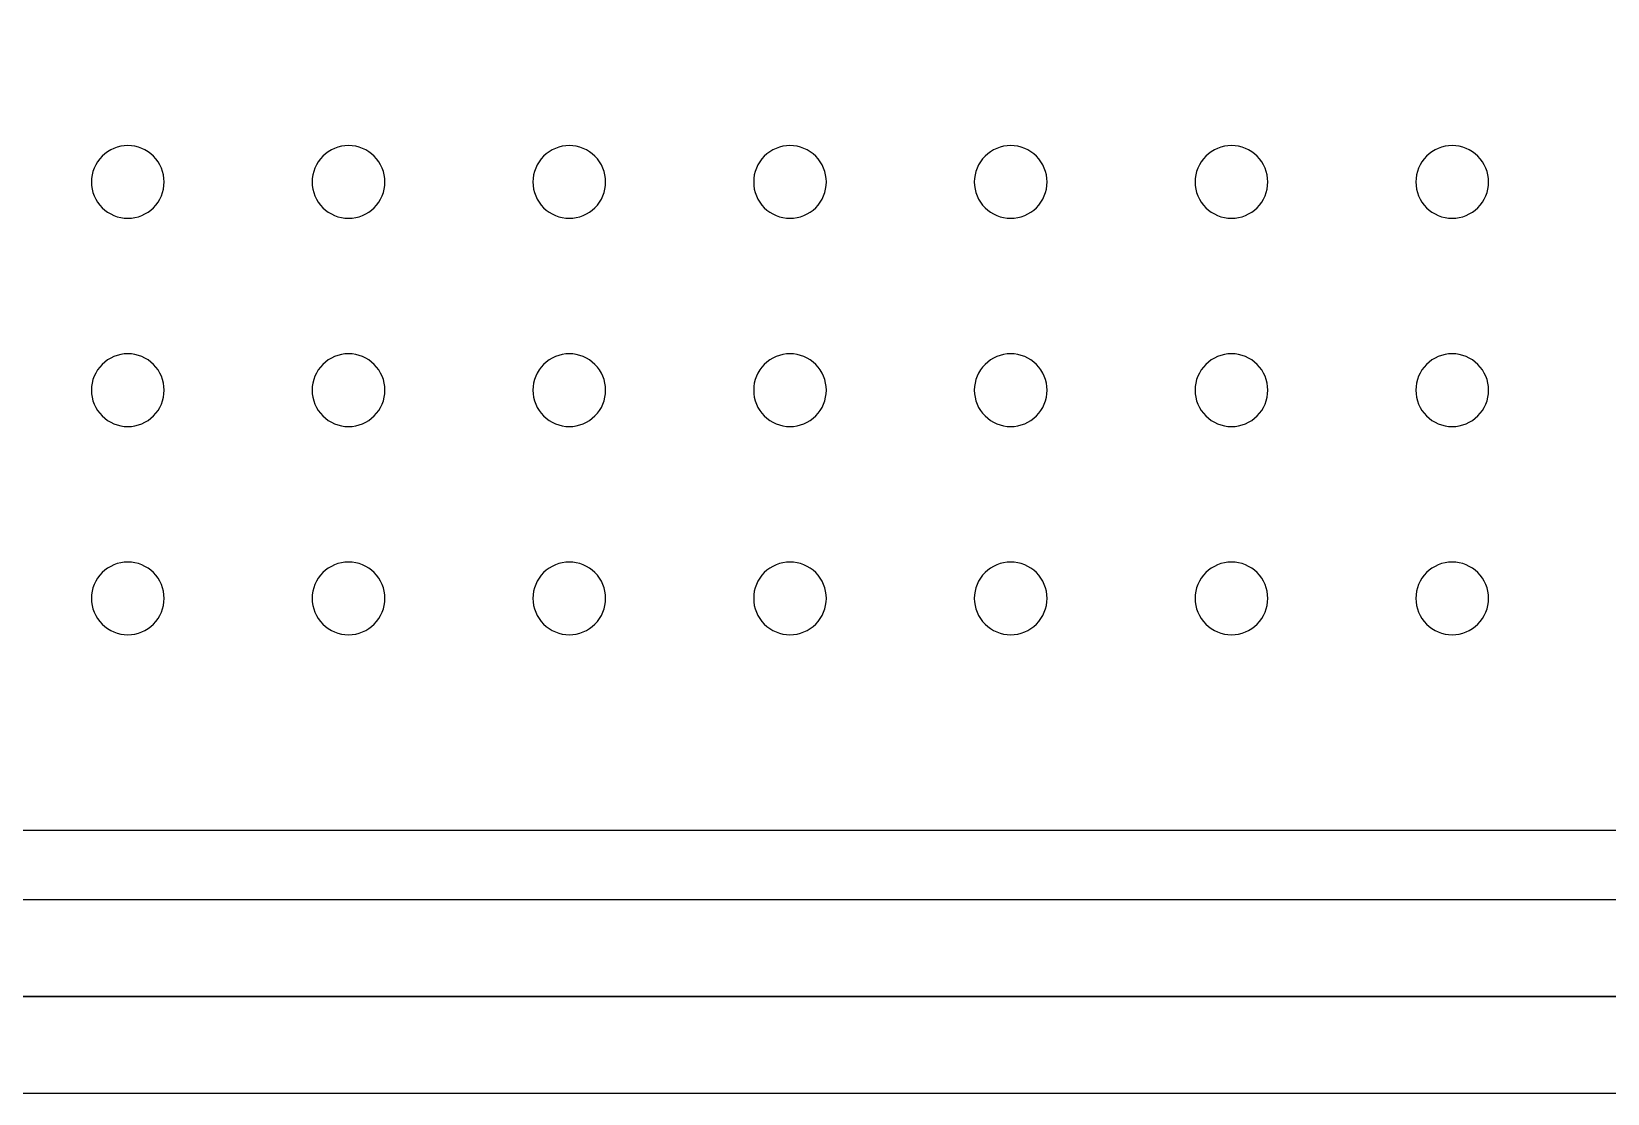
# Model space of a CAD drawing. Header units: millimetres. Extents: x -159872 to 386485, y -250577 to 158966.
# Drawn here: x 370450.8 to 370581.6, y 9769.8 to 9857.9 of the extents above; entities that cross this region are included whole.
import ezdxf

# ---------------------------------------------------------------- set-up
doc = ezdxf.new("R2010")
doc.units = ezdxf.units.MM
doc.layers.get('0').update_dxf_attribs({"lineweight": 25})
doc.layers.add('LDS-equipment-kitchen equipment', color=3, linetype='Continuous', lineweight=13)

# ---------------------------------------------------------------- blocks, each defined once
blk = doc.blocks.new('Group-324')
at = {"layer": 'LDS-equipment-kitchen equipment', "linetype": 'Continuous', "lineweight": 5, "extrusion": (0, 0, -1)}
blk.add_arc((-309675.71, 46653.2), 600.93, 192.83875, 259.24317, dxfattribs=at)
blk = doc.blocks.new('A$C41f9af21')
at = {"lineweight": 25}
for points in [[(240.07, 254.82, 0), (240.09, 254.52, 0), (240.13, 254.23, 0), (240.2, 253.94, 0), (240.3, 253.66, 0), (240.43, 253.39, 0), (240.58, 253.14, 0), (240.76, 252.9, 0), (240.96, 252.68, 0), (241.18, 252.48, 0), (241.41, 252.31, 0), (241.67, 252.16, 0), (241.93, 252.03, 0), (242.21, 251.93, 0), (242.5, 251.86, 0), (242.79, 251.81, 0), (243.09, 251.8, 0), (243.39, 251.81, 0), (243.68, 251.86, 0), (243.97, 251.93, 0), (244.24, 252.03, 0), (244.51, 252.16, 0), (244.77, 252.31, 0), (245, 252.48, 0), (245.22, 252.68, 0), (245.42, 252.9, 0), (245.6, 253.14, 0), (245.75, 253.39, 0), (245.88, 253.66, 0), (245.98, 253.94, 0), (246.05, 254.23, 0), (246.09, 254.52, 0), (246.11, 254.82, 0), (246.09, 255.11, 0), (246.05, 255.41, 0), (245.98, 255.69, 0), (245.88, 255.97, 0), (245.75, 256.24, 0), (245.6, 256.49, 0), (245.42, 256.73, 0), (245.22, 256.95, 0), (245, 257.15, 0), (244.77, 257.33, 0), (244.51, 257.48, 0), (244.24, 257.6, 0), (243.97, 257.7, 0), (243.68, 257.78, 0), (243.39, 257.82, 0), (243.09, 257.83, 0), (242.79, 257.82, 0), (242.5, 257.78, 0), (242.21, 257.7, 0), (241.93, 257.6, 0), (241.67, 257.48, 0), (241.41, 257.33, 0), (241.18, 257.15, 0), (240.96, 256.95, 0), (240.76, 256.73, 0), (240.58, 256.49, 0), (240.43, 256.24, 0), (240.3, 255.97, 0), (240.2, 255.69, 0), (240.13, 255.41, 0), (240.09, 255.11, 0), (240.07, 254.82, 0)], [(258.39, 254.82, 0), (258.4, 254.52, 0), (258.45, 254.23, 0), (258.52, 253.94, 0), (258.62, 253.66, 0), (258.75, 253.39, 0), (258.9, 253.14, 0), (259.08, 252.9, 0), (259.27, 252.68, 0), (259.49, 252.48, 0), (259.73, 252.31, 0), (259.99, 252.16, 0), (260.25, 252.03, 0), (260.53, 251.93, 0), (260.82, 251.86, 0), (261.11, 251.81, 0), (261.41, 251.8, 0), (261.7, 251.81, 0), (262, 251.86, 0), (262.28, 251.93, 0), (262.56, 252.03, 0), (262.83, 252.16, 0), (263.08, 252.31, 0), (263.32, 252.48, 0), (263.54, 252.68, 0), (263.74, 252.9, 0), (263.92, 253.14, 0), (264.07, 253.39, 0), (264.2, 253.66, 0), (264.3, 253.94, 0), (264.37, 254.23, 0), (264.41, 254.52, 0), (264.43, 254.82, 0), (264.41, 255.11, 0), (264.37, 255.41, 0), (264.3, 255.69, 0), (264.2, 255.97, 0), (264.07, 256.24, 0), (263.92, 256.49, 0), (263.74, 256.73, 0), (263.54, 256.95, 0), (263.32, 257.15, 0), (263.08, 257.33, 0), (262.83, 257.48, 0), (262.56, 257.6, 0), (262.28, 257.7, 0), (262, 257.78, 0), (261.7, 257.82, 0), (261.41, 257.83, 0), (261.11, 257.82, 0), (260.82, 257.78, 0), (260.53, 257.7, 0), (260.25, 257.6, 0), (259.99, 257.48, 0), (259.73, 257.33, 0), (259.49, 257.15, 0), (259.27, 256.95, 0), (259.08, 256.73, 0), (258.9, 256.49, 0), (258.75, 256.24, 0), (258.62, 255.97, 0), (258.52, 255.69, 0), (258.45, 255.41, 0), (258.4, 255.11, 0), (258.39, 254.82, 0)], [(276.71, 254.82, 0), (276.72, 254.52, 0), (276.77, 254.23, 0), (276.84, 253.94, 0), (276.94, 253.66, 0), (277.06, 253.39, 0), (277.22, 253.14, 0), (277.39, 252.9, 0), (277.59, 252.68, 0), (277.81, 252.48, 0), (278.05, 252.31, 0), (278.3, 252.16, 0), (278.57, 252.03, 0), (278.85, 251.93, 0), (279.14, 251.86, 0), (279.43, 251.81, 0), (279.73, 251.8, 0), (280.02, 251.81, 0), (280.31, 251.86, 0), (280.6, 251.93, 0), (280.88, 252.03, 0), (281.15, 252.16, 0), (281.4, 252.31, 0), (281.64, 252.48, 0), (281.86, 252.68, 0), (282.06, 252.9, 0), (282.24, 253.14, 0), (282.39, 253.39, 0), (282.51, 253.66, 0), (282.61, 253.94, 0), (282.69, 254.23, 0), (282.73, 254.52, 0), (282.74, 254.82, 0), (282.73, 255.11, 0), (282.69, 255.41, 0), (282.61, 255.69, 0), (282.51, 255.97, 0), (282.39, 256.24, 0), (282.24, 256.49, 0), (282.06, 256.73, 0), (281.86, 256.95, 0), (281.64, 257.15, 0), (281.4, 257.33, 0), (281.15, 257.48, 0), (280.88, 257.6, 0), (280.6, 257.7, 0), (280.31, 257.78, 0), (280.02, 257.82, 0), (279.73, 257.83, 0), (279.43, 257.82, 0), (279.14, 257.78, 0), (278.85, 257.7, 0), (278.57, 257.6, 0), (278.3, 257.48, 0), (278.05, 257.33, 0), (277.81, 257.15, 0), (277.59, 256.95, 0), (277.39, 256.73, 0), (277.22, 256.49, 0), (277.06, 256.24, 0), (276.94, 255.97, 0), (276.84, 255.69, 0), (276.77, 255.41, 0), (276.72, 255.11, 0), (276.71, 254.82, 0)], [(295.03, 254.82, 0), (295.04, 254.52, 0), (295.08, 254.23, 0), (295.16, 253.94, 0), (295.26, 253.66, 0), (295.38, 253.39, 0), (295.54, 253.14, 0), (295.71, 252.9, 0), (295.91, 252.68, 0), (296.13, 252.48, 0), (296.37, 252.31, 0), (296.62, 252.16, 0), (296.89, 252.03, 0), (297.17, 251.93, 0), (297.46, 251.86, 0), (297.75, 251.81, 0), (298.04, 251.8, 0), (298.34, 251.81, 0), (298.63, 251.86, 0), (298.92, 251.93, 0), (299.2, 252.03, 0), (299.47, 252.16, 0), (299.72, 252.31, 0), (299.96, 252.48, 0), (300.18, 252.68, 0), (300.38, 252.9, 0), (300.55, 253.14, 0), (300.71, 253.39, 0), (300.83, 253.66, 0), (300.93, 253.94, 0), (301, 254.23, 0), (301.05, 254.52, 0), (301.06, 254.82, 0), (301.05, 255.11, 0), (301, 255.41, 0), (300.93, 255.69, 0), (300.83, 255.97, 0), (300.71, 256.24, 0), (300.55, 256.49, 0), (300.38, 256.73, 0), (300.18, 256.95, 0), (299.96, 257.15, 0), (299.72, 257.33, 0), (299.47, 257.48, 0), (299.2, 257.6, 0), (298.92, 257.7, 0), (298.63, 257.78, 0), (298.34, 257.82, 0), (298.04, 257.83, 0), (297.75, 257.82, 0), (297.46, 257.78, 0), (297.17, 257.7, 0), (296.89, 257.6, 0), (296.62, 257.48, 0), (296.37, 257.33, 0), (296.13, 257.15, 0), (295.91, 256.95, 0), (295.71, 256.73, 0), (295.54, 256.49, 0), (295.38, 256.24, 0), (295.26, 255.97, 0), (295.16, 255.69, 0), (295.08, 255.41, 0), (295.04, 255.11, 0), (295.03, 254.82, 0)], [(313.34, 254.82, 0), (313.36, 254.52, 0), (313.4, 254.23, 0), (313.47, 253.94, 0), (313.57, 253.66, 0), (313.7, 253.39, 0), (313.85, 253.14, 0), (314.03, 252.9, 0), (314.23, 252.68, 0), (314.45, 252.48, 0), (314.69, 252.31, 0), (314.94, 252.16, 0), (315.21, 252.03, 0), (315.49, 251.93, 0), (315.77, 251.86, 0), (316.07, 251.81, 0), (316.36, 251.8, 0), (316.66, 251.81, 0), (316.95, 251.86, 0), (317.24, 251.93, 0), (317.52, 252.03, 0), (317.79, 252.16, 0), (318.04, 252.31, 0), (318.28, 252.48, 0), (318.5, 252.68, 0), (318.7, 252.9, 0), (318.87, 253.14, 0), (319.02, 253.39, 0), (319.15, 253.66, 0), (319.25, 253.94, 0), (319.32, 254.23, 0), (319.37, 254.52, 0), (319.38, 254.82, 0), (319.37, 255.11, 0), (319.32, 255.41, 0), (319.25, 255.69, 0), (319.15, 255.97, 0), (319.02, 256.24, 0), (318.87, 256.49, 0), (318.7, 256.73, 0), (318.5, 256.95, 0), (318.28, 257.15, 0), (318.04, 257.33, 0), (317.79, 257.48, 0), (317.52, 257.6, 0), (317.24, 257.7, 0), (316.95, 257.78, 0), (316.66, 257.82, 0), (316.36, 257.83, 0), (316.07, 257.82, 0), (315.77, 257.78, 0), (315.49, 257.7, 0), (315.21, 257.6, 0), (314.94, 257.48, 0), (314.69, 257.33, 0), (314.45, 257.15, 0), (314.23, 256.95, 0), (314.03, 256.73, 0), (313.85, 256.49, 0), (313.7, 256.24, 0), (313.57, 255.97, 0), (313.47, 255.69, 0), (313.4, 255.41, 0), (313.36, 255.11, 0), (313.34, 254.82, 0)], [(331.66, 254.82, 0), (331.68, 254.52, 0), (331.72, 254.23, 0), (331.79, 253.94, 0), (331.89, 253.66, 0), (332.02, 253.39, 0), (332.17, 253.14, 0), (332.35, 252.9, 0), (332.55, 252.68, 0), (332.77, 252.48, 0), (333, 252.31, 0), (333.26, 252.16, 0), (333.53, 252.03, 0), (333.8, 251.93, 0), (334.09, 251.86, 0), (334.39, 251.81, 0), (334.68, 251.8, 0), (334.98, 251.81, 0), (335.27, 251.86, 0), (335.56, 251.93, 0), (335.84, 252.03, 0), (336.1, 252.16, 0), (336.36, 252.31, 0), (336.6, 252.48, 0), (336.81, 252.68, 0), (337.01, 252.9, 0), (337.19, 253.14, 0), (337.34, 253.39, 0), (337.47, 253.66, 0), (337.57, 253.94, 0), (337.64, 254.23, 0), (337.68, 254.52, 0), (337.7, 254.82, 0), (337.68, 255.11, 0), (337.64, 255.41, 0), (337.57, 255.69, 0), (337.47, 255.97, 0), (337.34, 256.24, 0), (337.19, 256.49, 0), (337.01, 256.73, 0), (336.81, 256.95, 0), (336.6, 257.15, 0), (336.36, 257.33, 0), (336.1, 257.48, 0), (335.84, 257.6, 0), (335.56, 257.7, 0), (335.27, 257.78, 0), (334.98, 257.82, 0), (334.68, 257.83, 0), (334.39, 257.82, 0), (334.09, 257.78, 0), (333.8, 257.7, 0), (333.53, 257.6, 0), (333.26, 257.48, 0), (333, 257.33, 0), (332.77, 257.15, 0), (332.55, 256.95, 0), (332.35, 256.73, 0), (332.17, 256.49, 0), (332.02, 256.24, 0), (331.89, 255.97, 0), (331.79, 255.69, 0), (331.72, 255.41, 0), (331.68, 255.11, 0), (331.66, 254.82, 0)], [(349.98, 254.82, 0), (350, 254.52, 0), (350.04, 254.23, 0), (350.11, 253.94, 0), (350.21, 253.66, 0), (350.34, 253.39, 0), (350.49, 253.14, 0), (350.67, 252.9, 0), (350.87, 252.68, 0), (351.08, 252.48, 0), (351.32, 252.31, 0), (351.58, 252.16, 0), (351.84, 252.03, 0), (352.12, 251.93, 0), (352.41, 251.86, 0), (352.7, 251.81, 0), (353, 251.8, 0), (353.29, 251.81, 0), (353.59, 251.86, 0), (353.87, 251.93, 0), (354.15, 252.03, 0), (354.42, 252.16, 0), (354.68, 252.31, 0), (354.91, 252.48, 0), (355.13, 252.68, 0), (355.33, 252.9, 0), (355.51, 253.14, 0), (355.66, 253.39, 0), (355.79, 253.66, 0), (355.89, 253.94, 0), (355.96, 254.23, 0), (356, 254.52, 0), (356.02, 254.82, 0), (356, 255.11, 0), (355.96, 255.41, 0), (355.89, 255.69, 0), (355.79, 255.97, 0), (355.66, 256.24, 0), (355.51, 256.49, 0), (355.33, 256.73, 0), (355.13, 256.95, 0), (354.91, 257.15, 0), (354.68, 257.33, 0), (354.42, 257.48, 0), (354.15, 257.6, 0), (353.87, 257.7, 0), (353.59, 257.78, 0), (353.29, 257.82, 0), (353, 257.83, 0), (352.7, 257.82, 0), (352.41, 257.78, 0), (352.12, 257.7, 0), (351.84, 257.6, 0), (351.58, 257.48, 0), (351.32, 257.33, 0), (351.08, 257.15, 0), (350.87, 256.95, 0), (350.67, 256.73, 0), (350.49, 256.49, 0), (350.34, 256.24, 0), (350.21, 255.97, 0), (350.11, 255.69, 0), (350.04, 255.41, 0), (350, 255.11, 0), (349.98, 254.82, 0)], [(240.07, 237.53, 0), (240.09, 237.24, 0), (240.13, 236.95, 0), (240.2, 236.66, 0), (240.3, 236.38, 0), (240.43, 236.11, 0), (240.58, 235.86, 0), (240.76, 235.62, 0), (240.96, 235.4, 0), (241.18, 235.2, 0), (241.41, 235.03, 0), (241.67, 234.87, 0), (241.93, 234.75, 0), (242.21, 234.65, 0), (242.5, 234.58, 0), (242.79, 234.53, 0), (243.09, 234.52, 0), (243.39, 234.53, 0), (243.68, 234.58, 0), (243.97, 234.65, 0), (244.24, 234.75, 0), (244.51, 234.87, 0), (244.77, 235.03, 0), (245, 235.2, 0), (245.22, 235.4, 0), (245.42, 235.62, 0), (245.6, 235.86, 0), (245.75, 236.11, 0), (245.88, 236.38, 0), (245.98, 236.66, 0), (246.05, 236.95, 0), (246.09, 237.24, 0), (246.11, 237.53, 0), (246.09, 237.83, 0), (246.05, 238.12, 0), (245.98, 238.41, 0), (245.88, 238.69, 0), (245.75, 238.96, 0), (245.6, 239.21, 0), (245.42, 239.45, 0), (245.22, 239.67, 0), (245, 239.87, 0), (244.77, 240.04, 0), (244.51, 240.2, 0), (244.24, 240.32, 0), (243.97, 240.42, 0), (243.68, 240.49, 0), (243.39, 240.54, 0), (243.09, 240.55, 0), (242.79, 240.54, 0), (242.5, 240.49, 0), (242.21, 240.42, 0), (241.93, 240.32, 0), (241.67, 240.2, 0), (241.41, 240.04, 0), (241.18, 239.87, 0), (240.96, 239.67, 0), (240.76, 239.45, 0), (240.58, 239.21, 0), (240.43, 238.96, 0), (240.3, 238.69, 0), (240.2, 238.41, 0), (240.13, 238.12, 0), (240.09, 237.83, 0), (240.07, 237.53, 0)], [(258.39, 237.53, 0), (258.4, 237.24, 0), (258.45, 236.95, 0), (258.52, 236.66, 0), (258.62, 236.38, 0), (258.75, 236.11, 0), (258.9, 235.86, 0), (259.08, 235.62, 0), (259.27, 235.4, 0), (259.49, 235.2, 0), (259.73, 235.03, 0), (259.99, 234.87, 0), (260.25, 234.75, 0), (260.53, 234.65, 0), (260.82, 234.58, 0), (261.11, 234.53, 0), (261.41, 234.52, 0), (261.7, 234.53, 0), (262, 234.58, 0), (262.28, 234.65, 0), (262.56, 234.75, 0), (262.83, 234.87, 0), (263.08, 235.03, 0), (263.32, 235.2, 0), (263.54, 235.4, 0), (263.74, 235.62, 0), (263.92, 235.86, 0), (264.07, 236.11, 0), (264.2, 236.38, 0), (264.3, 236.66, 0), (264.37, 236.95, 0), (264.41, 237.24, 0), (264.43, 237.53, 0), (264.41, 237.83, 0), (264.37, 238.12, 0), (264.3, 238.41, 0), (264.2, 238.69, 0), (264.07, 238.96, 0), (263.92, 239.21, 0), (263.74, 239.45, 0), (263.54, 239.67, 0), (263.32, 239.87, 0), (263.08, 240.04, 0), (262.83, 240.2, 0), (262.56, 240.32, 0), (262.28, 240.42, 0), (262, 240.49, 0), (261.7, 240.54, 0), (261.41, 240.55, 0), (261.11, 240.54, 0), (260.82, 240.49, 0), (260.53, 240.42, 0), (260.25, 240.32, 0), (259.99, 240.2, 0), (259.73, 240.04, 0), (259.49, 239.87, 0), (259.27, 239.67, 0), (259.08, 239.45, 0), (258.9, 239.21, 0), (258.75, 238.96, 0), (258.62, 238.69, 0), (258.52, 238.41, 0), (258.45, 238.12, 0), (258.4, 237.83, 0), (258.39, 237.53, 0)], [(276.71, 237.53, 0), (276.72, 237.24, 0), (276.77, 236.95, 0), (276.84, 236.66, 0), (276.94, 236.38, 0), (277.06, 236.11, 0), (277.22, 235.86, 0), (277.39, 235.62, 0), (277.59, 235.4, 0), (277.81, 235.2, 0), (278.05, 235.03, 0), (278.3, 234.87, 0), (278.57, 234.75, 0), (278.85, 234.65, 0), (279.14, 234.58, 0), (279.43, 234.53, 0), (279.73, 234.52, 0), (280.02, 234.53, 0), (280.31, 234.58, 0), (280.6, 234.65, 0), (280.88, 234.75, 0), (281.15, 234.87, 0), (281.4, 235.03, 0), (281.64, 235.2, 0), (281.86, 235.4, 0), (282.06, 235.62, 0), (282.24, 235.86, 0), (282.39, 236.11, 0), (282.51, 236.38, 0), (282.61, 236.66, 0), (282.69, 236.95, 0), (282.73, 237.24, 0), (282.74, 237.53, 0), (282.73, 237.83, 0), (282.69, 238.12, 0), (282.61, 238.41, 0), (282.51, 238.69, 0), (282.39, 238.96, 0), (282.24, 239.21, 0), (282.06, 239.45, 0), (281.86, 239.67, 0), (281.64, 239.87, 0), (281.4, 240.04, 0), (281.15, 240.2, 0), (280.88, 240.32, 0), (280.6, 240.42, 0), (280.31, 240.49, 0), (280.02, 240.54, 0), (279.73, 240.55, 0), (279.43, 240.54, 0), (279.14, 240.49, 0), (278.85, 240.42, 0), (278.57, 240.32, 0), (278.3, 240.2, 0), (278.05, 240.04, 0), (277.81, 239.87, 0), (277.59, 239.67, 0), (277.39, 239.45, 0), (277.22, 239.21, 0), (277.06, 238.96, 0), (276.94, 238.69, 0), (276.84, 238.41, 0), (276.77, 238.12, 0), (276.72, 237.83, 0), (276.71, 237.53, 0)], [(295.03, 237.53, 0), (295.04, 237.24, 0), (295.08, 236.95, 0), (295.16, 236.66, 0), (295.26, 236.38, 0), (295.38, 236.11, 0), (295.54, 235.86, 0), (295.71, 235.62, 0), (295.91, 235.4, 0), (296.13, 235.2, 0), (296.37, 235.03, 0), (296.62, 234.87, 0), (296.89, 234.75, 0), (297.17, 234.65, 0), (297.46, 234.58, 0), (297.75, 234.53, 0), (298.04, 234.52, 0), (298.34, 234.53, 0), (298.63, 234.58, 0), (298.92, 234.65, 0), (299.2, 234.75, 0), (299.47, 234.87, 0), (299.72, 235.03, 0), (299.96, 235.2, 0), (300.18, 235.4, 0), (300.38, 235.62, 0), (300.55, 235.86, 0), (300.71, 236.11, 0), (300.83, 236.38, 0), (300.93, 236.66, 0), (301, 236.95, 0), (301.05, 237.24, 0), (301.06, 237.53, 0), (301.05, 237.83, 0), (301, 238.12, 0), (300.93, 238.41, 0), (300.83, 238.69, 0), (300.71, 238.96, 0), (300.55, 239.21, 0), (300.38, 239.45, 0), (300.18, 239.67, 0), (299.96, 239.87, 0), (299.72, 240.04, 0), (299.47, 240.2, 0), (299.2, 240.32, 0), (298.92, 240.42, 0), (298.63, 240.49, 0), (298.34, 240.54, 0), (298.04, 240.55, 0), (297.75, 240.54, 0), (297.46, 240.49, 0), (297.17, 240.42, 0), (296.89, 240.32, 0), (296.62, 240.2, 0), (296.37, 240.04, 0), (296.13, 239.87, 0), (295.91, 239.67, 0), (295.71, 239.45, 0), (295.54, 239.21, 0), (295.38, 238.96, 0), (295.26, 238.69, 0), (295.16, 238.41, 0), (295.08, 238.12, 0), (295.04, 237.83, 0), (295.03, 237.53, 0)], [(313.34, 237.53, 0), (313.36, 237.24, 0), (313.4, 236.95, 0), (313.47, 236.66, 0), (313.57, 236.38, 0), (313.7, 236.11, 0), (313.85, 235.86, 0), (314.03, 235.62, 0), (314.23, 235.4, 0), (314.45, 235.2, 0), (314.69, 235.03, 0), (314.94, 234.87, 0), (315.21, 234.75, 0), (315.49, 234.65, 0), (315.77, 234.58, 0), (316.07, 234.53, 0), (316.36, 234.52, 0), (316.66, 234.53, 0), (316.95, 234.58, 0), (317.24, 234.65, 0), (317.52, 234.75, 0), (317.79, 234.87, 0), (318.04, 235.03, 0), (318.28, 235.2, 0), (318.5, 235.4, 0), (318.7, 235.62, 0), (318.87, 235.86, 0), (319.02, 236.11, 0), (319.15, 236.38, 0), (319.25, 236.66, 0), (319.32, 236.95, 0), (319.37, 237.24, 0), (319.38, 237.53, 0), (319.37, 237.83, 0), (319.32, 238.12, 0), (319.25, 238.41, 0), (319.15, 238.69, 0), (319.02, 238.96, 0), (318.87, 239.21, 0), (318.7, 239.45, 0), (318.5, 239.67, 0), (318.28, 239.87, 0), (318.04, 240.04, 0), (317.79, 240.2, 0), (317.52, 240.32, 0), (317.24, 240.42, 0), (316.95, 240.49, 0), (316.66, 240.54, 0), (316.36, 240.55, 0), (316.07, 240.54, 0), (315.77, 240.49, 0), (315.49, 240.42, 0), (315.21, 240.32, 0), (314.94, 240.2, 0), (314.69, 240.04, 0), (314.45, 239.87, 0), (314.23, 239.67, 0), (314.03, 239.45, 0), (313.85, 239.21, 0), (313.7, 238.96, 0), (313.57, 238.69, 0), (313.47, 238.41, 0), (313.4, 238.12, 0), (313.36, 237.83, 0), (313.34, 237.53, 0)], [(331.66, 237.53, 0), (331.68, 237.24, 0), (331.72, 236.95, 0), (331.79, 236.66, 0), (331.89, 236.38, 0), (332.02, 236.11, 0), (332.17, 235.86, 0), (332.35, 235.62, 0), (332.55, 235.4, 0), (332.77, 235.2, 0), (333, 235.03, 0), (333.26, 234.87, 0), (333.53, 234.75, 0), (333.8, 234.65, 0), (334.09, 234.58, 0), (334.39, 234.53, 0), (334.68, 234.52, 0), (334.98, 234.53, 0), (335.27, 234.58, 0), (335.56, 234.65, 0), (335.84, 234.75, 0), (336.1, 234.87, 0), (336.36, 235.03, 0), (336.6, 235.2, 0), (336.81, 235.4, 0), (337.01, 235.62, 0), (337.19, 235.86, 0), (337.34, 236.11, 0), (337.47, 236.38, 0), (337.57, 236.66, 0), (337.64, 236.95, 0), (337.68, 237.24, 0), (337.7, 237.53, 0), (337.68, 237.83, 0), (337.64, 238.12, 0), (337.57, 238.41, 0), (337.47, 238.69, 0), (337.34, 238.96, 0), (337.19, 239.21, 0), (337.01, 239.45, 0), (336.81, 239.67, 0), (336.6, 239.87, 0), (336.36, 240.04, 0), (336.1, 240.2, 0), (335.84, 240.32, 0), (335.56, 240.42, 0), (335.27, 240.49, 0), (334.98, 240.54, 0), (334.68, 240.55, 0), (334.39, 240.54, 0), (334.09, 240.49, 0), (333.8, 240.42, 0), (333.53, 240.32, 0), (333.26, 240.2, 0), (333, 240.04, 0), (332.77, 239.87, 0), (332.55, 239.67, 0), (332.35, 239.45, 0), (332.17, 239.21, 0), (332.02, 238.96, 0), (331.89, 238.69, 0), (331.79, 238.41, 0), (331.72, 238.12, 0), (331.68, 237.83, 0), (331.66, 237.53, 0)], [(349.98, 237.53, 0), (350, 237.24, 0), (350.04, 236.95, 0), (350.11, 236.66, 0), (350.21, 236.38, 0), (350.34, 236.11, 0), (350.49, 235.86, 0), (350.67, 235.62, 0), (350.87, 235.4, 0), (351.08, 235.2, 0), (351.32, 235.03, 0), (351.58, 234.87, 0), (351.84, 234.75, 0), (352.12, 234.65, 0), (352.41, 234.58, 0), (352.7, 234.53, 0), (353, 234.52, 0), (353.29, 234.53, 0), (353.59, 234.58, 0), (353.87, 234.65, 0), (354.15, 234.75, 0), (354.42, 234.87, 0), (354.68, 235.03, 0), (354.91, 235.2, 0), (355.13, 235.4, 0), (355.33, 235.62, 0), (355.51, 235.86, 0), (355.66, 236.11, 0), (355.79, 236.38, 0), (355.89, 236.66, 0), (355.96, 236.95, 0), (356, 237.24, 0), (356.02, 237.53, 0), (356, 237.83, 0), (355.96, 238.12, 0), (355.89, 238.41, 0), (355.79, 238.69, 0), (355.66, 238.96, 0), (355.51, 239.21, 0), (355.33, 239.45, 0), (355.13, 239.67, 0), (354.91, 239.87, 0), (354.68, 240.04, 0), (354.42, 240.2, 0), (354.15, 240.32, 0), (353.87, 240.42, 0), (353.59, 240.49, 0), (353.29, 240.54, 0), (353, 240.55, 0), (352.7, 240.54, 0), (352.41, 240.49, 0), (352.12, 240.42, 0), (351.84, 240.32, 0), (351.58, 240.2, 0), (351.32, 240.04, 0), (351.08, 239.87, 0), (350.87, 239.67, 0), (350.67, 239.45, 0), (350.49, 239.21, 0), (350.34, 238.96, 0), (350.21, 238.69, 0), (350.11, 238.41, 0), (350.04, 238.12, 0), (350, 237.83, 0), (349.98, 237.53, 0)], [(240.07, 220.25, 0), (240.09, 219.96, 0), (240.13, 219.66, 0), (240.2, 219.38, 0), (240.3, 219.1, 0), (240.43, 218.83, 0), (240.58, 218.58, 0), (240.76, 218.34, 0), (240.96, 218.12, 0), (241.18, 217.92, 0), (241.41, 217.74, 0), (241.67, 217.59, 0), (241.93, 217.47, 0), (242.21, 217.37, 0), (242.5, 217.29, 0), (242.79, 217.25, 0), (243.09, 217.24, 0), (243.39, 217.25, 0), (243.68, 217.29, 0), (243.97, 217.37, 0), (244.24, 217.47, 0), (244.51, 217.59, 0), (244.77, 217.74, 0), (245, 217.92, 0), (245.22, 218.12, 0), (245.42, 218.34, 0), (245.6, 218.58, 0), (245.75, 218.83, 0), (245.88, 219.1, 0), (245.98, 219.38, 0), (246.05, 219.66, 0), (246.09, 219.96, 0), (246.11, 220.25, 0), (246.09, 220.55, 0), (246.05, 220.84, 0), (245.98, 221.13, 0), (245.88, 221.41, 0), (245.75, 221.68, 0), (245.6, 221.93, 0), (245.42, 222.17, 0), (245.22, 222.39, 0), (245, 222.59, 0), (244.77, 222.76, 0), (244.51, 222.91, 0), (244.24, 223.04, 0), (243.97, 223.14, 0), (243.68, 223.21, 0), (243.39, 223.26, 0), (243.09, 223.27, 0), (242.79, 223.26, 0), (242.5, 223.21, 0), (242.21, 223.14, 0), (241.93, 223.04, 0), (241.67, 222.91, 0), (241.41, 222.76, 0), (241.18, 222.59, 0), (240.96, 222.39, 0), (240.76, 222.17, 0), (240.58, 221.93, 0), (240.43, 221.68, 0), (240.3, 221.41, 0), (240.2, 221.13, 0), (240.13, 220.84, 0), (240.09, 220.55, 0), (240.07, 220.25, 0)], [(258.39, 220.25, 0), (258.4, 219.96, 0), (258.45, 219.66, 0), (258.52, 219.38, 0), (258.62, 219.1, 0), (258.75, 218.83, 0), (258.9, 218.58, 0), (259.08, 218.34, 0), (259.27, 218.12, 0), (259.49, 217.92, 0), (259.73, 217.74, 0), (259.99, 217.59, 0), (260.25, 217.47, 0), (260.53, 217.37, 0), (260.82, 217.29, 0), (261.11, 217.25, 0), (261.41, 217.24, 0), (261.7, 217.25, 0), (262, 217.29, 0), (262.28, 217.37, 0), (262.56, 217.47, 0), (262.83, 217.59, 0), (263.08, 217.74, 0), (263.32, 217.92, 0), (263.54, 218.12, 0), (263.74, 218.34, 0), (263.92, 218.58, 0), (264.07, 218.83, 0), (264.2, 219.1, 0), (264.3, 219.38, 0), (264.37, 219.66, 0), (264.41, 219.96, 0), (264.43, 220.25, 0), (264.41, 220.55, 0), (264.37, 220.84, 0), (264.3, 221.13, 0), (264.2, 221.41, 0), (264.07, 221.68, 0), (263.92, 221.93, 0), (263.74, 222.17, 0), (263.54, 222.39, 0), (263.32, 222.59, 0), (263.08, 222.76, 0), (262.83, 222.91, 0), (262.56, 223.04, 0), (262.28, 223.14, 0), (262, 223.21, 0), (261.7, 223.26, 0), (261.41, 223.27, 0), (261.11, 223.26, 0), (260.82, 223.21, 0), (260.53, 223.14, 0), (260.25, 223.04, 0), (259.99, 222.91, 0), (259.73, 222.76, 0), (259.49, 222.59, 0), (259.27, 222.39, 0), (259.08, 222.17, 0), (258.9, 221.93, 0), (258.75, 221.68, 0), (258.62, 221.41, 0), (258.52, 221.13, 0), (258.45, 220.84, 0), (258.4, 220.55, 0), (258.39, 220.25, 0)], [(276.71, 220.25, 0), (276.72, 219.96, 0), (276.77, 219.66, 0), (276.84, 219.38, 0), (276.94, 219.1, 0), (277.06, 218.83, 0), (277.22, 218.58, 0), (277.39, 218.34, 0), (277.59, 218.12, 0), (277.81, 217.92, 0), (278.05, 217.74, 0), (278.3, 217.59, 0), (278.57, 217.47, 0), (278.85, 217.37, 0), (279.14, 217.29, 0), (279.43, 217.25, 0), (279.73, 217.24, 0), (280.02, 217.25, 0), (280.31, 217.29, 0), (280.6, 217.37, 0), (280.88, 217.47, 0), (281.15, 217.59, 0), (281.4, 217.74, 0), (281.64, 217.92, 0), (281.86, 218.12, 0), (282.06, 218.34, 0), (282.24, 218.58, 0), (282.39, 218.83, 0), (282.51, 219.1, 0), (282.61, 219.38, 0), (282.69, 219.66, 0), (282.73, 219.96, 0), (282.74, 220.25, 0), (282.73, 220.55, 0), (282.69, 220.84, 0), (282.61, 221.13, 0), (282.51, 221.41, 0), (282.39, 221.68, 0), (282.24, 221.93, 0), (282.06, 222.17, 0), (281.86, 222.39, 0), (281.64, 222.59, 0), (281.4, 222.76, 0), (281.15, 222.91, 0), (280.88, 223.04, 0), (280.6, 223.14, 0), (280.31, 223.21, 0), (280.02, 223.26, 0), (279.73, 223.27, 0), (279.43, 223.26, 0), (279.14, 223.21, 0), (278.85, 223.14, 0), (278.57, 223.04, 0), (278.3, 222.91, 0), (278.05, 222.76, 0), (277.81, 222.59, 0), (277.59, 222.39, 0), (277.39, 222.17, 0), (277.22, 221.93, 0), (277.06, 221.68, 0), (276.94, 221.41, 0), (276.84, 221.13, 0), (276.77, 220.84, 0), (276.72, 220.55, 0), (276.71, 220.25, 0)], [(295.03, 220.25, 0), (295.04, 219.96, 0), (295.08, 219.66, 0), (295.16, 219.38, 0), (295.26, 219.1, 0), (295.38, 218.83, 0), (295.54, 218.58, 0), (295.71, 218.34, 0), (295.91, 218.12, 0), (296.13, 217.92, 0), (296.37, 217.74, 0), (296.62, 217.59, 0), (296.89, 217.47, 0), (297.17, 217.37, 0), (297.46, 217.29, 0), (297.75, 217.25, 0), (298.04, 217.24, 0), (298.34, 217.25, 0), (298.63, 217.29, 0), (298.92, 217.37, 0), (299.2, 217.47, 0), (299.47, 217.59, 0), (299.72, 217.74, 0), (299.96, 217.92, 0), (300.18, 218.12, 0), (300.38, 218.34, 0), (300.55, 218.58, 0), (300.71, 218.83, 0), (300.83, 219.1, 0), (300.93, 219.38, 0), (301, 219.66, 0), (301.05, 219.96, 0), (301.06, 220.25, 0), (301.05, 220.55, 0), (301, 220.84, 0), (300.93, 221.13, 0), (300.83, 221.41, 0), (300.71, 221.68, 0), (300.55, 221.93, 0), (300.38, 222.17, 0), (300.18, 222.39, 0), (299.96, 222.59, 0), (299.72, 222.76, 0), (299.47, 222.91, 0), (299.2, 223.04, 0), (298.92, 223.14, 0), (298.63, 223.21, 0), (298.34, 223.26, 0), (298.04, 223.27, 0), (297.75, 223.26, 0), (297.46, 223.21, 0), (297.17, 223.14, 0), (296.89, 223.04, 0), (296.62, 222.91, 0), (296.37, 222.76, 0), (296.13, 222.59, 0), (295.91, 222.39, 0), (295.71, 222.17, 0), (295.54, 221.93, 0), (295.38, 221.68, 0), (295.26, 221.41, 0), (295.16, 221.13, 0), (295.08, 220.84, 0), (295.04, 220.55, 0), (295.03, 220.25, 0)], [(313.34, 220.25, 0), (313.36, 219.96, 0), (313.4, 219.66, 0), (313.47, 219.38, 0), (313.57, 219.1, 0), (313.7, 218.83, 0), (313.85, 218.58, 0), (314.03, 218.34, 0), (314.23, 218.12, 0), (314.45, 217.92, 0), (314.69, 217.74, 0), (314.94, 217.59, 0), (315.21, 217.47, 0), (315.49, 217.37, 0), (315.77, 217.29, 0), (316.07, 217.25, 0), (316.36, 217.24, 0), (316.66, 217.25, 0), (316.95, 217.29, 0), (317.24, 217.37, 0), (317.52, 217.47, 0), (317.79, 217.59, 0), (318.04, 217.74, 0), (318.28, 217.92, 0), (318.5, 218.12, 0), (318.7, 218.34, 0), (318.87, 218.58, 0), (319.02, 218.83, 0), (319.15, 219.1, 0), (319.25, 219.38, 0), (319.32, 219.66, 0), (319.37, 219.96, 0), (319.38, 220.25, 0), (319.37, 220.55, 0), (319.32, 220.84, 0), (319.25, 221.13, 0), (319.15, 221.41, 0), (319.02, 221.68, 0), (318.87, 221.93, 0), (318.7, 222.17, 0), (318.5, 222.39, 0), (318.28, 222.59, 0), (318.04, 222.76, 0), (317.79, 222.91, 0), (317.52, 223.04, 0), (317.24, 223.14, 0), (316.95, 223.21, 0), (316.66, 223.26, 0), (316.36, 223.27, 0), (316.07, 223.26, 0), (315.77, 223.21, 0), (315.49, 223.14, 0), (315.21, 223.04, 0), (314.94, 222.91, 0), (314.69, 222.76, 0), (314.45, 222.59, 0), (314.23, 222.39, 0), (314.03, 222.17, 0), (313.85, 221.93, 0), (313.7, 221.68, 0), (313.57, 221.41, 0), (313.47, 221.13, 0), (313.4, 220.84, 0), (313.36, 220.55, 0), (313.34, 220.25, 0)], [(331.66, 220.25, 0), (331.68, 219.96, 0), (331.72, 219.66, 0), (331.79, 219.38, 0), (331.89, 219.1, 0), (332.02, 218.83, 0), (332.17, 218.58, 0), (332.35, 218.34, 0), (332.55, 218.12, 0), (332.77, 217.92, 0), (333, 217.74, 0), (333.26, 217.59, 0), (333.53, 217.47, 0), (333.8, 217.37, 0), (334.09, 217.29, 0), (334.39, 217.25, 0), (334.68, 217.24, 0), (334.98, 217.25, 0), (335.27, 217.29, 0), (335.56, 217.37, 0), (335.84, 217.47, 0), (336.1, 217.59, 0), (336.36, 217.74, 0), (336.6, 217.92, 0), (336.81, 218.12, 0), (337.01, 218.34, 0), (337.19, 218.58, 0), (337.34, 218.83, 0), (337.47, 219.1, 0), (337.57, 219.38, 0), (337.64, 219.66, 0), (337.68, 219.96, 0), (337.7, 220.25, 0), (337.68, 220.55, 0), (337.64, 220.84, 0), (337.57, 221.13, 0), (337.47, 221.41, 0), (337.34, 221.68, 0), (337.19, 221.93, 0), (337.01, 222.17, 0), (336.81, 222.39, 0), (336.6, 222.59, 0), (336.36, 222.76, 0), (336.1, 222.91, 0), (335.84, 223.04, 0), (335.56, 223.14, 0), (335.27, 223.21, 0), (334.98, 223.26, 0), (334.68, 223.27, 0), (334.39, 223.26, 0), (334.09, 223.21, 0), (333.8, 223.14, 0), (333.53, 223.04, 0), (333.26, 222.91, 0), (333, 222.76, 0), (332.77, 222.59, 0), (332.55, 222.39, 0), (332.35, 222.17, 0), (332.17, 221.93, 0), (332.02, 221.68, 0), (331.89, 221.41, 0), (331.79, 221.13, 0), (331.72, 220.84, 0), (331.68, 220.55, 0), (331.66, 220.25, 0)], [(349.98, 220.25, 0), (350, 219.96, 0), (350.04, 219.66, 0), (350.11, 219.38, 0), (350.21, 219.1, 0), (350.34, 218.83, 0), (350.49, 218.58, 0), (350.67, 218.34, 0), (350.87, 218.12, 0), (351.08, 217.92, 0), (351.32, 217.74, 0), (351.58, 217.59, 0), (351.84, 217.47, 0), (352.12, 217.37, 0), (352.41, 217.29, 0), (352.7, 217.25, 0), (353, 217.24, 0), (353.29, 217.25, 0), (353.59, 217.29, 0), (353.87, 217.37, 0), (354.15, 217.47, 0), (354.42, 217.59, 0), (354.68, 217.74, 0), (354.91, 217.92, 0), (355.13, 218.12, 0), (355.33, 218.34, 0), (355.51, 218.58, 0), (355.66, 218.83, 0), (355.79, 219.1, 0), (355.89, 219.38, 0), (355.96, 219.66, 0), (356, 219.96, 0), (356.02, 220.25, 0), (356, 220.55, 0), (355.96, 220.84, 0), (355.89, 221.13, 0), (355.79, 221.41, 0), (355.66, 221.68, 0), (355.51, 221.93, 0), (355.33, 222.17, 0), (355.13, 222.39, 0), (354.91, 222.59, 0), (354.68, 222.76, 0), (354.42, 222.91, 0), (354.15, 223.04, 0), (353.87, 223.14, 0), (353.59, 223.21, 0), (353.29, 223.26, 0), (353, 223.27, 0), (352.7, 223.26, 0), (352.41, 223.21, 0), (352.12, 223.14, 0), (351.84, 223.04, 0), (351.58, 222.91, 0), (351.32, 222.76, 0), (351.08, 222.59, 0), (350.87, 222.39, 0), (350.67, 222.17, 0), (350.49, 221.93, 0), (350.34, 221.68, 0), (350.21, 221.41, 0), (350.11, 221.13, 0), (350.04, 220.84, 0), (350, 220.55, 0), (349.98, 220.25, 0)]]:
    blk.add_polyline3d(points, dxfattribs=at)
at = {"lineweight": 25, "transparency": 33554687}
for points in [[(458.78, 201, 0), (149.13, 201, 0)], [(458.78, 195.24, 0), (149.13, 195.24, 0)], [(110.91, 187.2, 0), (497, 187.2, 0)], [(497, 187.2, 0), (110.91, 187.2, 0)], [(458.78, 179.16, 0), (149.13, 179.16, 0)]]:
    blk.add_polyline3d(points, dxfattribs=at)
blk = doc.blocks.new('Group-338')
at = {"layer": 'LDS-equipment-kitchen equipment'}
blk.add_blockref('Group-324', (0, 0), dxfattribs=at)
at = {"layer": 'LDS-equipment-kitchen equipment', "rotation": 359.9999999945186}
blk.add_blockref('A$C41f9af21', (309542.18, 46048.13), dxfattribs=at)

msp = doc.modelspace()

# ---------------------------------------------------------------- block references
at = {"layer": 'LDS-equipment-kitchen equipment', "color": 7}
msp.add_blockref('Group-338', (60673.51323, -36457.51522), dxfattribs=at)

doc.saveas('drawing.dxf')
